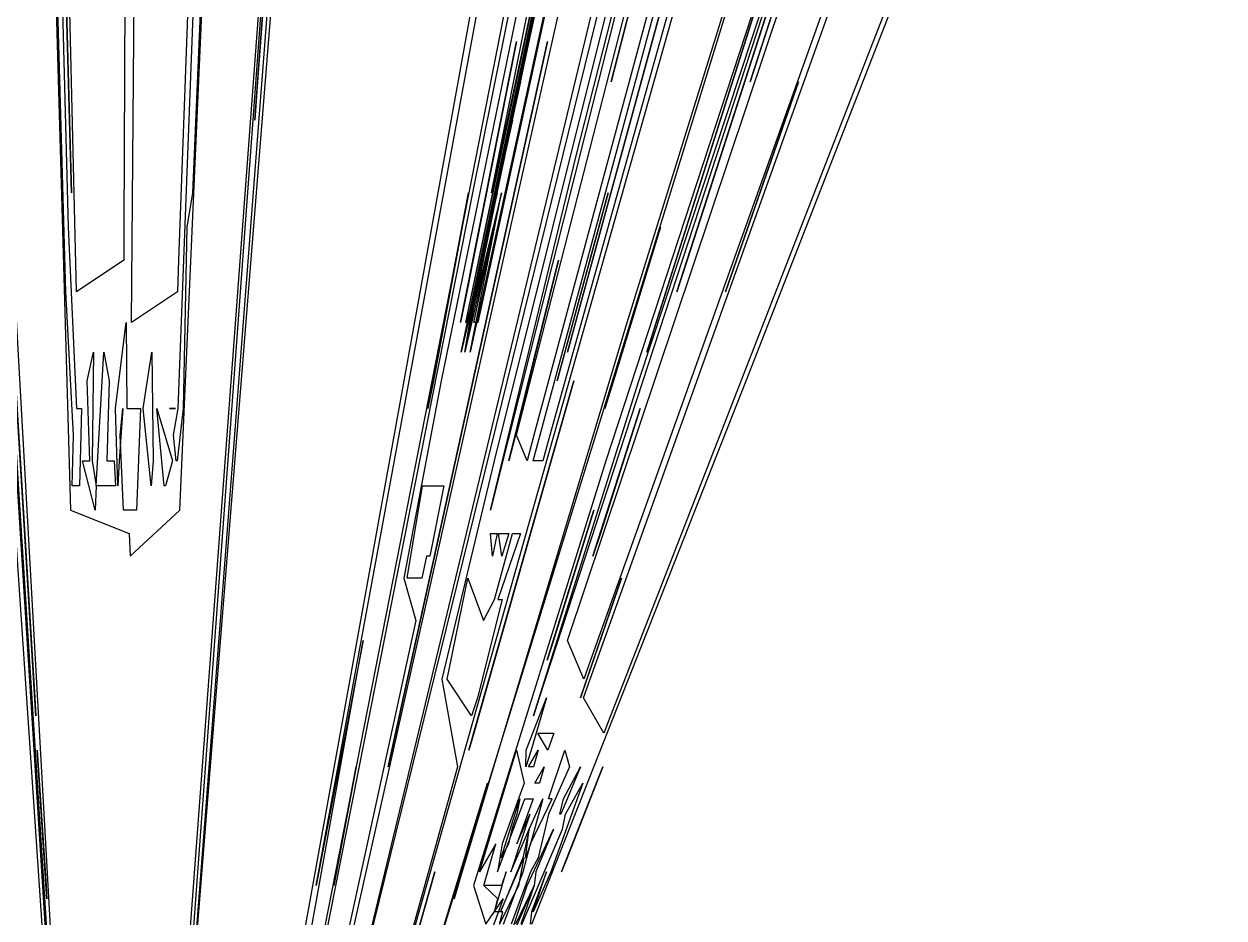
# Model space of a CAD drawing. Extents: x -11977 to 11953, y 2004 to 30000.
# Drawn here: x -946 to 11648, y 11516 to 20899 of the extents above; entities that cross this region are included whole.
import ezdxf

# ---------------------------------------------------------------- set-up
doc = ezdxf.new("R2010")
doc.units = 0

msp = doc.modelspace()

# ---------------------------------------------------------------- linework, layer by layer
for p, q in [((-2015.625, 30000, 135.7143), (-719.0889, 10828.6334)), ((-304.9228, 4818.5328), (-1898.4375, 30000, 171.4286)), ((-1898.4375, 30000, 171.4286), (-248.8665, 4191.4358)), ((-820.4918, 13639.3443), (-1828.125, 30000, 135.7143)), ((-1828.125, 30000, 135.7143), (-831.856, 13828.2548)), ((-634.4902, 10828.6334), (-1710.9375, 30000, 129.7619)), ((-867.1875, 30000), (-456.6456, 15797.4684)), ((-395.6522, 18086.9565), (-679.6875, 30000)), ((140.625, 30000), (102.6316, 18766.9173)), ((180.427, 17765.1246), (281.25, 30000)), ((2296.875, 30000, 171.4286), (354.2065, 4772.4665)), ((444.4853, 6117.6471), (2203.125, 30000, 129.7619)), ((671.9595, 16864.8649), (1171.875, 30000)), ((1101.5625, 30000), (676.3838, 18420.6642)), ((691.1392, 15797.4684), (1312.5, 30000)), ((2179.6875, 30000, 123.8095), (729.2017, 10487.395)), ((1289.0625, 30000), (821.8391, 19126.4368)), ((829.0672, 10828.6334), (2367.1875, 30000, 123.8095)), ((5859.375, 30000, 159.5238), (906.6282, 4795.389)), ((9187.5, 30000, 248.8095), (1002.55, 3440.3859)), ((1379.3893, 6351.145), (6679.6875, 30000)), ((5367.1875, 30000, 111.9048), (1874.6781, 10712.4464)), ((2121.3777, 11857.4822), (5460.9375, 30000, 123.8095)), ((7171.875, 30000), (2130.49, 9059.8911)), ((2198.0676, 8038.6473), (8414.0625, 30000)), ((2406.721, 10167.0061), (7289.0625, 30000, 219.0476)), ((6070.3125, 30000), (3430.9278, 17154.6392)), ((3640.9091, 17454.5455), (6281.25, 30000)), ((3640.9091, 17454.5455), (6281.25, 30000)), ((3640.9091, 17454.5455), (6281.25, 30000)), ((3640.9091, 17454.5455), (6281.25, 30000)), ((3640.9091, 17454.5455), (6281.25, 30000)), ((3640.9091, 17454.5455), (6281.25, 30000)), ((3640.9091, 17454.5455), (6281.25, 30000)), ((3640.9091, 17454.5455), (6281.25, 30000)), ((3640.9091, 17454.5455), (6281.25, 30000)), ((3640.9091, 17454.5455), (6281.25, 30000)), ((3640.9091, 17454.5455), (6281.25, 30000)), ((3640.9091, 17454.5455), (6281.25, 30000)), ((3640.9091, 17454.5455), (6281.25, 30000)), ((3640.9091, 17454.5455), (6281.25, 30000)), ((3640.9091, 17454.5455), (6281.25, 30000)), ((3691.8149, 17765.1246), (6257.8125, 30000)), ((3765.5172, 19126.4368), (5953.125, 30000)), ((7406.25, 30000), (3989.2157, 16313.7255)), ((7523.4375, 30000), (4012.8617, 16051.4469)), ((4217.0732, 20292.6829), (6281.25, 30000)), ((4223.9203, 16584.7176), (7664.0625, 30000)), ((4397.0588, 16313.7255), (8085.9375, 30000)), ((9750, 30000), (4461.7729, 13828.2548)), ((8320.3125, 30000), (4573.7542, 16584.7176)), ((4756.6474, 14427.7457), (9984.375, 30000)), ((4844.5312, 19500), (7523.4375, 30000)), ((4926.3158, 13828.2548), (10710.9375, 30000)), ((10640.625, 30000), (5000, 14222.2222)), ((9632.8125, 30000, 22.619), (5161.7647, 16313.7255)), ((11578.125, 30000), (5210.6557, 13639.3443)), ((5385.0534, 17765.1246), (9187.5, 30000)), ((5508.2474, 17154.6392), (9750, 30000)), ((6634.0206, 17154.6392), (11648.4375, 30000, 153.5714)), ((6294.7368, 29192.9825), (3736.3636, 17454.5455)), ((6294.7368, 29192.9825), (3736.3636, 17454.5455)), ((6294.7368, 29192.9825), (3736.3636, 17454.5455)), ((6294.7368, 29192.9825), (3736.3636, 17454.5455)), ((6294.7368, 29192.9825), (3736.3636, 17454.5455)), ((6294.7368, 29192.9825), (3736.3636, 17454.5455)), ((6294.7368, 29192.9825), (3736.3636, 17454.5455)), ((6294.7368, 29192.9825), (3736.3636, 17454.5455)), ((6294.7368, 29192.9825), (3736.3636, 17454.5455)), ((6294.7368, 29192.9825), (3736.3636, 17454.5455)), ((6294.7368, 29192.9825), (3816.726, 17765.1246)), ((6294.7368, 29192.9825), (3816.726, 17765.1246)), ((6294.7368, 29192.9825), (3816.726, 17765.1246)), ((6294.7368, 29192.9825), (3816.726, 17765.1246)), ((7800, 29192.9825), (4405.3156, 16584.7176)), ((-731.25, 28363.6364), (-483.8346, 18766.9173)), ((5215.8537, 20292.6829), (7290.3409, 28363.6364)), ((7290.3409, 28363.6364), (5324.0664, 20713.6929)), ((-508.6957, 18086.9565), (-735.0785, 26136.1257)), ((5219.403, 24835.8209), (3640.9091, 17454.5455)), ((-448.2759, 19126.4368), (-586.8932, 24233.0097)), ((-586.8932, 24233.0097), (-457.0312, 19500)), ((5092.7184, 24233.0097), (3640.9091, 17454.5455)), ((3733.452, 17765.1246), (5092.7184, 24233.0097)), ((5225.2427, 24233.0097), (3816.726, 17765.1246)), ((5225.2427, 24233.0097), (3816.726, 17765.1246)), ((5225.2427, 24233.0097), (3816.726, 17765.1246)), ((6674.3902, 20292.6829), (7951.4563, 24233.0097)), ((7951.4563, 24233.0097), (6812.8631, 20713.6929)), ((4972.0379, 23658.7678), (3640.9091, 17454.5455)), ((3733.452, 17765.1246), (4972.0379, 23658.7678)), ((4856.9444, 23111.1111), (3640.9091, 17454.5455)), ((3733.452, 17765.1246), (4856.9444, 23111.1111)), ((1476.0956, 19888.4462), (1676.4706, 22588.2353)), ((1676.4706, 22588.2353), (1506.0976, 20292.6829)), ((4747.0588, 22588.2353), (3640.9091, 17454.5455)), ((3733.452, 17765.1246), (4747.0588, 22588.2353)), ((5590.9091, 17454.5455), (7217.6471, 22588.2353)), ((7217.6471, 22588.2353), (5690.3915, 17765.1246)), ((5906.5217, 18086.9565), (7358.8235, 22588.2353)), ((7358.8235, 22588.2353), (6015.4982, 18420.6642)), ((4642.0354, 22088.4956), (3640.9091, 17454.5455)), ((3733.452, 17765.1246), (4642.0354, 22088.4956)), ((4541.5584, 21610.3896), (3640.9091, 17454.5455)), ((3733.452, 17765.1246), (4541.5584, 21610.3896)), ((3959.7701, 19126.4368), (4457.1429, 21610.3896)), ((4759.0909, 17454.5455), (5892.2078, 21610.3896)), ((5892.2078, 21610.3896), (4843.7722, 17765.1246)), ((4445.339, 21152.5424), (3640.9091, 17454.5455)), ((3733.452, 17765.1246), (4445.339, 21152.5424)), ((4395.7627, 21152.5424), (4304.5643, 20713.6929)), ((4353.112, 20713.6929), (4445.339, 21152.5424)), ((2876.378, 13102.3622), (4547.3029, 20713.6929)), ((4547.3029, 20713.6929), (2914.6277, 13276.5957)), ((3636.2989, 17765.1246), (4223.6515, 20713.6929)), ((4353.112, 20713.6929), (3640.9091, 17454.5455)), ((4223.6515, 20713.6929), (3702.1739, 18086.9565)), ((3733.452, 17765.1246), (4353.112, 20713.6929)), ((4304.5643, 20713.6929), (3959.7701, 19126.4368)), ((4264.6341, 20292.6829), (4353.112, 20713.6929)), ((5324.0664, 20713.6929), (5215.8537, 20292.6829)), ((6812.8631, 20713.6929), (6674.3902, 20292.6829)), ((1506.0976, 20292.6829), (1476.0956, 19888.4462)), ((4264.6341, 20292.6829), (3640.9091, 17454.5455)), ((3691.8149, 17765.1246), (4217.0732, 20292.6829)), ((3733.452, 17765.1246), (4264.6341, 20292.6829)), ((4179.6813, 19888.4462), (4264.6341, 20292.6829)), ((6415.2174, 18086.9565), (7181.7073, 20292.6829)), ((7181.7073, 20292.6829), (6533.5793, 18420.6642)), ((4179.6813, 19888.4462), (3640.9091, 17454.5455)), ((3733.452, 17765.1246), (4179.6813, 19888.4462)), ((4098.0469, 19500), (4179.6813, 19888.4462)), ((-457.0312, 19500), (-448.2759, 19126.4368)), ((4098.0469, 19500), (3640.9091, 17454.5455)), ((3681.8182, 17454.5455), (4098.0469, 19500)), ((3949.3671, 15797.4684), (4844.5312, 19500)), ((4019.5402, 19126.4368), (4098.0469, 19500)), ((821.8391, 19126.4368), (762.406, 18766.9173)), ((2056.5126, 10487.395), (3765.5172, 19126.4368)), ((3293.9189, 16864.8649), (3720.6897, 19126.4368)), ((3720.6897, 19126.4368), (3350.5155, 17154.6392)), ((4019.5402, 19126.4368), (3640.9091, 17454.5455)), ((4064.3678, 19126.4368), (3681.8182, 17454.5455)), ((4064.3678, 19126.4368), (3681.8182, 17454.5455)), ((4064.3678, 19126.4368), (3681.8182, 17454.5455)), ((4064.3678, 19126.4368), (3681.8182, 17454.5455)), ((4064.3678, 19126.4368), (3681.8182, 17454.5455)), ((3681.8182, 17454.5455), (4019.5402, 19126.4368)), ((4064.3678, 19126.4368), (3681.8182, 17454.5455)), ((4064.3678, 19126.4368), (3733.452, 17765.1246)), ((4064.3678, 19126.4368), (3733.452, 17765.1246)), ((4064.3678, 19126.4368), (3733.452, 17765.1246)), ((4064.3678, 19126.4368), (3733.452, 17765.1246)), ((4064.3678, 19126.4368), (3733.452, 17765.1246)), ((4064.3678, 19126.4368), (3733.452, 17765.1246)), ((4064.3678, 19126.4368), (3733.452, 17765.1246)), ((4064.3678, 19126.4368), (3733.452, 17765.1246)), ((4064.3678, 19126.4368), (3733.452, 17765.1246)), ((4064.3678, 19126.4368), (3733.452, 17765.1246)), ((4064.3678, 19126.4368), (3733.452, 17765.1246)), ((3736.3636, 17454.5455), (4064.3678, 19126.4368)), ((3736.3636, 17454.5455), (4064.3678, 19126.4368)), ((3736.3636, 17454.5455), (4064.3678, 19126.4368)), ((3736.3636, 17454.5455), (4064.3678, 19126.4368)), ((3736.3636, 17454.5455), (4064.3678, 19126.4368)), ((3736.3636, 17454.5455), (4064.3678, 19126.4368)), ((3736.3636, 17454.5455), (4064.3678, 19126.4368)), ((3736.3636, 17454.5455), (4064.3678, 19126.4368)), ((3736.3636, 17454.5455), (4064.3678, 19126.4368)), ((3736.3636, 17454.5455), (4064.3678, 19126.4368)), ((3775.089, 17765.1246), (4064.3678, 19126.4368)), ((3775.089, 17765.1246), (4064.3678, 19126.4368)), ((3775.089, 17765.1246), (4064.3678, 19126.4368)), ((3775.089, 17765.1246), (4064.3678, 19126.4368)), ((3775.089, 17765.1246), (4064.3678, 19126.4368)), ((3775.089, 17765.1246), (4064.3678, 19126.4368)), ((3775.089, 17765.1246), (4064.3678, 19126.4368)), ((3943.985, 18766.9173), (4019.5402, 19126.4368)), ((4650.5155, 17154.6392), (5185.0575, 19126.4368)), ((5185.0575, 19126.4368), (4731.8182, 17454.5455)), ((-483.8346, 18766.9173), (-395.2703, 16864.8649)), ((102.6316, 18766.9173), (100.738, 18420.6642)), ((762.406, 18766.9173), (724.6622, 16864.8649)), ((3943.985, 18766.9173), (3640.9091, 17454.5455)), ((3681.8182, 17454.5455), (3943.985, 18766.9173)), ((3871.2177, 18420.6642), (3943.985, 18766.9173)), ((5151.6892, 16864.8649), (5732.7068, 18766.9173)), ((5732.7068, 18766.9173), (5240.2062, 17154.6392)), ((100.738, 18420.6642), (-395.6522, 18086.9565)), ((676.3838, 18420.6642), (664.1304, 18086.9565)), ((3871.2177, 18420.6642), (3640.9091, 17454.5455)), ((3681.8182, 17454.5455), (3871.2177, 18420.6642)), ((3801.087, 18086.9565), (3871.2177, 18420.6642)), ((4142.1569, 16313.7255), (4662.7306, 18420.6642)), ((4662.7306, 18420.6642), (4210.9635, 16584.7176)), ((6015.4982, 18420.6642), (5906.5217, 18086.9565)), ((6533.5793, 18420.6642), (6415.2174, 18086.9565)), ((-427.5748, 16584.7176), (-508.6957, 18086.9565)), ((664.1304, 18086.9565), (180.427, 17765.1246)), ((3702.1739, 18086.9565), (3636.2989, 17765.1246)), ((3681.8182, 17454.5455), (3801.087, 18086.9565)), ((3801.087, 18086.9565), (3691.8149, 17765.1246)), ((3733.452, 17765.1246), (3801.087, 18086.9565)), ((13.1757, 16864.8649), (124.911, 17765.1246)), ((124.911, 17765.1246), (131.7568, 16864.8649)), ((3570.4225, 11718.3099), (5385.0534, 17765.1246)), ((3681.8182, 17454.5455), (3733.452, 17765.1246)), ((3733.452, 17765.1246), (3691.8149, 17765.1246)), ((3816.726, 17765.1246), (3775.089, 17765.1246)), ((3816.726, 17765.1246), (3775.089, 17765.1246)), ((3816.726, 17765.1246), (3775.089, 17765.1246)), ((3816.726, 17765.1246), (3775.089, 17765.1246)), ((3816.726, 17765.1246), (3775.089, 17765.1246)), ((3816.726, 17765.1246), (3775.089, 17765.1246)), ((3816.726, 17765.1246), (3775.089, 17765.1246)), ((4843.7722, 17765.1246), (4759.0909, 17454.5455)), ((5690.3915, 17765.1246), (5590.9091, 17454.5455)), ((-281.4433, 17154.6392), (-218.1818, 17454.5455)), ((-218.1818, 17454.5455), (-229.4118, 16313.7255)), ((-188.1029, 16051.4469), (-109.0909, 17454.5455)), ((-109.0909, 17454.5455), (-53.6082, 17154.6392)), ((303.0405, 16864.8649), (395.4545, 17454.5455)), ((395.4545, 17454.5455), (407.8431, 16313.7255)), ((4731.8182, 17454.5455), (4650.5155, 17154.6392)), ((-254.902, 16313.7255), (-281.4433, 17154.6392)), ((-53.6082, 17154.6392), (-76.4706, 16313.7255)), ((3430.9278, 17154.6392), (3039.8792, 15081.571)), ((3350.5155, 17154.6392), (3293.9189, 16864.8649)), ((3723.6702, 13276.5957), (4824.7423, 17154.6392)), ((4824.7423, 17154.6392), (3773.8544, 13455.5256)), ((4383.0275, 11449.5413), (6634.0206, 17154.6392)), ((4400.8197, 13639.3443), (5508.2474, 17154.6392)), ((5240.2062, 17154.6392), (5151.6892, 16864.8649)), ((-395.2703, 16864.8649), (-342.5676, 16864.8649)), ((-342.5676, 16864.8649), (-356.8627, 16313.7255)), ((37.6206, 16051.4469), (13.1757, 16864.8649)), ((92.2297, 16864.8649), (50.9804, 16313.7255)), ((64.7841, 16584.7176), (92.2297, 16864.8649)), ((131.7568, 16864.8649), (276.6892, 16864.8649)), ((276.6892, 16864.8649), (234.4937, 15797.4684)), ((388.746, 16051.4469), (303.0405, 16864.8649)), ((526.6881, 16051.4469), (447.973, 16864.8649)), ((447.973, 16864.8649), (611.7647, 16313.7255)), ((632.4324, 16864.8649), (579.7297, 16864.8649)), ((579.7297, 16864.8649), (645.6081, 16864.8649)), ((621.9269, 16584.7176), (671.9595, 16864.8649)), ((645.6081, 16864.8649), (632.4324, 16864.8649)), ((724.6622, 16864.8649), (662.7451, 16313.7255)), ((5024.5399, 15312.8834), (5520.6081, 16864.8649)), ((5520.6081, 16864.8649), (5102.8037, 15551.4019)), ((-438.9068, 16051.4469), (-427.5748, 16584.7176)), ((98.7342, 15797.4684), (64.7841, 16584.7176)), ((650, 16313.7255), (621.9269, 16584.7176)), ((4210.9635, 16584.7176), (4142.1569, 16313.7255)), ((4333.3333, 16313.7255), (4223.9203, 16584.7176)), ((4405.3156, 16584.7176), (4333.3333, 16313.7255)), ((4573.7542, 16584.7176), (4499.0196, 16313.7255)), ((-356.8627, 16313.7255), (-363.6656, 16051.4469)), ((-197.4684, 15797.4684), (-331.3725, 16313.7255)), ((-331.3725, 16313.7255), (-254.902, 16313.7255)), ((-229.4118, 16313.7255), (-188.1029, 16051.4469)), ((-76.4706, 16313.7255), (0, 16313.7255)), ((0, 16313.7255), (12.5402, 16051.4469)), ((50.9804, 16313.7255), (37.6206, 16051.4469)), ((407.8431, 16313.7255), (388.746, 16051.4469)), ((611.7647, 16313.7255), (539.2283, 16051.4469)), ((662.7451, 16313.7255), (650, 16313.7255)), ((3989.2157, 16313.7255), (3439.8876, 14022.4719)), ((5161.7647, 16313.7255), (3770.3088, 11857.4822)), ((4499.0196, 16313.7255), (4397.0588, 16313.7255)), ((-363.6656, 16051.4469), (-438.9068, 16051.4469)), ((-188.1029, 16051.4469), (-197.4684, 15797.4684)), ((12.5402, 16051.4469), (-188.1029, 16051.4469)), ((539.2283, 16051.4469), (526.6881, 16051.4469)), ((3075.2266, 15081.571), (3235.3698, 16051.4469)), ((3235.3698, 16051.4469), (3461.0932, 16051.4469)), ((3461.0932, 16051.4469), (3313.8037, 15312.8834)), ((4012.8617, 16051.4469), (3949.3671, 15797.4684)), ((-456.6456, 15797.4684), (157.9439, 15551.4019)), ((234.4937, 15797.4684), (98.7342, 15797.4684)), ((167.4847, 15312.8834), (691.1392, 15797.4684)), ((4544.4444, 14222.2222), (5035.443, 15797.4684)), ((5035.443, 15797.4684), (4610.1156, 14427.7457)), ((157.9439, 15551.4019), (167.4847, 15312.8834)), ((3971.7791, 15312.8834), (3948.5981, 15551.4019)), ((3948.5981, 15551.4019), (4021.4953, 15551.4019)), ((4021.4953, 15551.4019), (3971.7791, 15312.8834)), ((3992.8571, 14857.1429), (4179.4393, 15551.4019)), ((4264.486, 15551.4019), (4027.6786, 14857.1429)), ((4067.4847, 15312.8834), (4033.6449, 15551.4019)), ((4033.6449, 15551.4019), (4142.9907, 15551.4019)), ((4142.9907, 15551.4019), (4067.4847, 15312.8834)), ((4179.4393, 15551.4019), (4264.486, 15551.4019)), ((5102.8037, 15551.4019), (5024.5399, 15312.8834)), ((3277.9141, 15312.8834), (3228.3988, 15081.571)), ((3313.8037, 15312.8834), (3277.9141, 15312.8834)), ((3039.8792, 15081.571), (3168.0352, 14639.2962)), ((3228.3988, 15081.571), (3075.2266, 15081.571)), ((3494.6629, 14022.4719), (3711.4804, 15081.571)), ((3711.4804, 15081.571), (3877.1261, 14639.2962)), ((4893.9058, 13828.2548), (5325.6798, 15081.571)), ((5325.6798, 15081.571), (4962.6404, 14022.4719)), ((4074.1071, 14857.1429), (3813.5734, 13828.2548)), ((3877.1261, 14639.2962), (3992.8571, 14857.1429)), ((4027.6786, 14857.1429), (4074.1071, 14857.1429)), ((3168.0352, 14639.2962), (2148.503, 9964.0719)), ((1234.6467, 6782.6087), (2615.0289, 14427.7457)), ((2615.0289, 14427.7457), (2121.3777, 11857.4822)), ((4610.1156, 14427.7457), (4544.4444, 14222.2222)), ((4929.7753, 14022.4719), (4756.6474, 14427.7457)), ((5000, 14222.2222), (4929.7753, 14022.4719)), ((3439.8876, 14022.4719), (3603.1496, 13102.3622)), ((3750.8197, 13639.3443), (3494.6629, 14022.4719)), ((4962.6404, 14022.4719), (4893.9058, 13828.2548)), ((-831.856, 13828.2548), (-820.4918, 13639.3443)), ((3813.5734, 13828.2548), (3750.8197, 13639.3443)), ((4325.266, 13276.5957), (4537.3961, 13828.2548)), ((4537.3961, 13828.2548), (4377.1277, 13276.5957)), ((4461.7729, 13828.2548), (4400.8197, 13639.3443)), ((5140.4313, 13455.5256), (4926.3158, 13828.2548)), ((5210.6557, 13639.3443), (5140.4313, 13455.5256)), ((3773.8544, 13455.5256), (3723.6702, 13276.5957)), ((4553.4574, 13276.5957), (4446.6307, 13455.5256)), ((4446.6307, 13455.5256), (4614.8248, 13455.5256)), ((4614.8248, 13455.5256), (4553.4574, 13276.5957)), ((-704.9296, 11718.3099), (-809.0426, 13276.5957)), ((-809.0426, 13276.5957), (-713.3017, 11857.4822)), ((2914.6277, 13276.5957), (2876.378, 13102.3622)), ((3834.375, 12000), (4221.5426, 13276.5957)), ((3834.375, 12000), (4221.5426, 13276.5957)), ((4221.5426, 13276.5957), (4304.1451, 12932.6425)), ((4221.5426, 13276.5957), (4304.1451, 12932.6425)), ((4319.685, 13102.3622), (4325.266, 13276.5957)), ((4377.1277, 13276.5957), (4319.685, 13102.3622)), ((4350.3937, 13102.3622), (4449.734, 13276.5957)), ((4449.734, 13276.5957), (4401.5748, 13102.3622)), ((4558.312, 12767.2634), (4729.7872, 13276.5957)), ((4729.7872, 13276.5957), (4780.315, 13102.3622)), ((3603.1496, 13102.3622), (2290.2685, 8375.8389)), ((2306.6508, 11857.4822), (2538.5827, 13102.3622)), ((2538.5827, 13102.3622), (2334.375, 12000)), ((4401.5748, 13102.3622), (4350.3937, 13102.3622)), ((4415.285, 12932.6425), (4514.1732, 13102.3622)), ((4514.1732, 13102.3622), (4465.8031, 12932.6425)), ((4780.315, 13102.3622), (4559.8485, 12606.0606)), ((4892.9134, 13102.3622), (4687.8788, 12606.0606)), ((4696.875, 12000), (5128.3465, 13102.3622)), ((4717.9028, 12767.2634), (4892.9134, 13102.3622)), ((5128.3465, 13102.3622), (4754.0146, 12145.9854)), ((961.5385, 3282.0513), (3920.2073, 12932.6425)), ((3920.2073, 12932.6425), (3570.4225, 11718.3099)), ((4304.1451, 12932.6425), (4072.9064, 12295.5665)), ((4304.1451, 12932.6425), (4072.9064, 12295.5665)), ((4465.8031, 12932.6425), (4415.285, 12932.6425)), ((4920.4663, 12932.6425), (4584.375, 12000)), ((4737.1212, 12606.0606), (4920.4663, 12932.6425)), ((4021.875, 12000), (4308.9514, 12767.2634)), ((4021.875, 12000), (4308.9514, 12767.2634)), ((4061.3139, 12145.9854), (4259.0793, 12767.2634)), ((4259.0793, 12767.2634), (4225, 12606.0606)), ((4398.7212, 12767.2634), (4226.601, 12295.5665)), ((4398.7212, 12767.2634), (4226.601, 12295.5665)), ((4308.9514, 12767.2634), (4398.7212, 12767.2634)), ((4308.9514, 12767.2634), (4398.7212, 12767.2634)), ((4357.1072, 12448.8778), (4498.4655, 12767.2634)), ((4370.6897, 12295.5665), (4598.2097, 12767.2634)), ((4498.4655, 12767.2634), (4370.6897, 12295.5665)), ((4598.2097, 12767.2634), (4558.312, 12767.2634)), ((4678.0303, 12606.0606), (4717.9028, 12767.2634)), ((4362.8788, 12606.0606), (4162.5, 12000)), ((4362.8788, 12606.0606), (4162.5, 12000)), ((4225, 12606.0606), (4172.3192, 12448.8778)), ((4226.601, 12295.5665), (4362.8788, 12606.0606)), ((4226.601, 12295.5665), (4362.8788, 12606.0606)), ((4559.8485, 12606.0606), (4450.365, 12145.9854)), ((4687.8788, 12606.0606), (4678.0303, 12606.0606)), ((4707.2319, 12448.8778), (4737.1212, 12606.0606)), ((4116.1863, 11068.7361), (4707.2319, 12448.8778)), ((4172.3192, 12448.8778), (4140.1478, 12295.5665)), ((4162.5, 12000), (4357.1072, 12448.8778)), ((4162.5, 12000), (4357.1072, 12448.8778)), ((4357.1072, 12448.8778), (4289.0511, 12145.9854)), ((4357.1072, 12448.8778), (4289.0511, 12145.9854)), ((4317.5182, 12145.9854), (4357.1072, 12448.8778)), ((4335.3919, 11857.4822), (4609.9751, 12448.8778)), ((4609.9751, 12448.8778), (4425, 12000)), ((4005.665, 12295.5665), (3834.375, 12000)), ((4005.665, 12295.5665), (3834.375, 12000)), ((3881.4727, 11857.4822), (4005.665, 12295.5665)), ((3881.4727, 11857.4822), (4005.665, 12295.5665)), ((4072.9064, 12295.5665), (4021.875, 12000)), ((4072.9064, 12295.5665), (4021.875, 12000)), ((4140.1478, 12295.5665), (4061.3139, 12145.9854)), ((4293.75, 12000), (4370.6897, 12295.5665)), ((4370.6897, 12295.5665), (4317.5182, 12145.9854)), ((4053.8283, 11582.3666), (4298.5401, 12145.9854)), ((4289.0511, 12145.9854), (4053.8283, 11582.3666)), ((4289.0511, 12145.9854), (4053.8283, 11582.3666)), ((4298.5401, 12145.9854), (4242.7553, 11857.4822)), ((4450.365, 12145.9854), (4368.75, 12000)), ((4754.0146, 12145.9854), (4696.875, 12000)), ((3365.625, 12000), (932.6671, 3440.3859)), ((1558.2492, 5602.6936), (3365.625, 12000)), ((2334.375, 12000), (2306.6508, 11857.4822)), ((3990.4872, 11582.3666), (4115.625, 12000)), ((4115.625, 12000), (4066.7458, 11857.4822)), ((4087.844, 11449.5413), (4293.75, 12000)), ((4368.75, 12000), (4168.3486, 11449.5413)), ((4537.5, 12000), (4379.5824, 11582.3666)), ((4584.375, 12000), (4397.6798, 11582.3666)), ((4397.6798, 11582.3666), (4537.5, 12000)), ((4425, 12000), (4409.5012, 11857.4822)), ((-713.3017, 11857.4822), (-704.9296, 11718.3099)), ((3770.3088, 11857.4822), (3900, 11449.5413)), ((4028.169, 11718.3099), (3881.4727, 11857.4822)), ((4066.7458, 11857.4822), (3881.4727, 11857.4822)), ((4242.7553, 11857.4822), (4043.1193, 11449.5413)), ((4109.8655, 11192.8251), (4335.3919, 11857.4822)), ((4118.6099, 11192.8251), (4409.5012, 11857.4822)), ((4409.5012, 11857.4822), (4213.0734, 11449.5413)), ((4409.5012, 11857.4822), (4266.7431, 11449.5413)), ((3900, 11449.5413), (4083.0986, 11718.3099)), ((4083.0986, 11718.3099), (3935.3741, 11319.7279)), ((3990.4872, 11582.3666), (4028.169, 11718.3099)), ((4053.8283, 11582.3666), (3990.4872, 11582.3666)), ((4053.8283, 11582.3666), (3990.4872, 11582.3666)), ((4043.1193, 11449.5413), (4080.9745, 11582.3666)), ((4080.9745, 11582.3666), (4053.8283, 11582.3666)), ((4379.5824, 11582.3666), (4365.1376, 11449.5413))]:
    msp.add_line(p, q)

doc.saveas('drawing.dxf')
